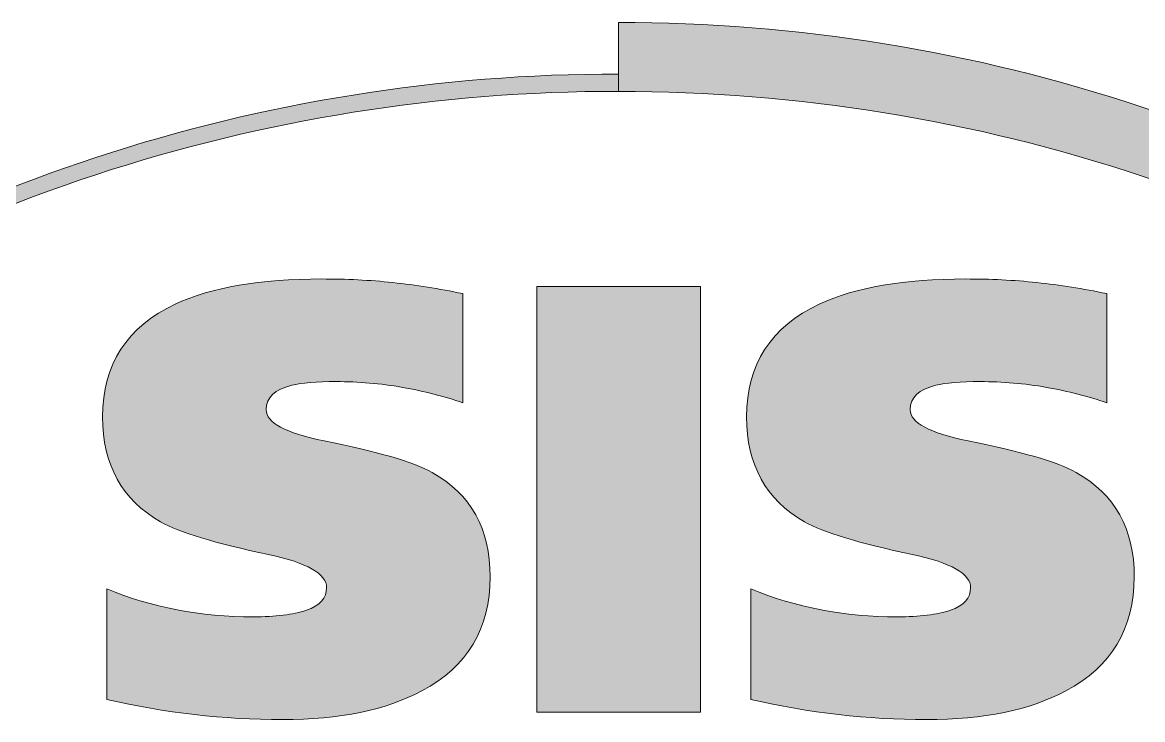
# Paper-space layout 'A3' of a CAD drawing. Header units: millimetres. Extents: x 0 to 471, y -2 to 297.
# Drawn here: x 381.94 to 395.74, y 10.73 to 19.32 of the extents above; entities that cross this region are included whole.
import ezdxf
from ezdxf.enums import TextEntityAlignment as Align

# ---------------------------------------------------------------- set-up
doc = ezdxf.new("R2010")
doc.units = ezdxf.units.MM
doc.layers.add('0-рамка', color=7, linetype='Continuous')
doc.layers.add('VPORTS', color=254, linetype='Continuous', plot=False)
doc.styles.add('ASU', font='arial.ttf', dxfattribs={"height": 2.5})

# ---------------------------------------------------------------- blocks, each defined once
blk = doc.blocks.new('Логотип SIS inc')
at = {"lineweight": 0, "true_color": 0xdc3937}
blk.add_hatch(color=22, dxfattribs=at).paths.add_polyline_path([(-24.919, 14.32), (-24.919, 13.47, -0.162864), (-12.682, 9.391), (-12.682, 10.241, 0.162865)])
at = {"lineweight": 0, "true_color": 0x139ea1}
blk.add_hatch(color=134, dxfattribs=at).paths.add_polyline_path([(-37.147, 9.663), (-37.147, 9.45, -0.160757), (-24.919, 13.47), (-24.919, 13.683, 0.160758)])
h = blk.add_hatch(color=134, dxfattribs=at)
edge = h.paths.add_edge_path()
edge.add_spline(control_points=[(-26.499, 7.489), (-26.499, 8.081), (-26.737, 8.509), (-27.213, 8.775)], knot_values=[0, 0, 0, 0, 1, 1, 1, 1], degree=3, periodic=0)
edge.add_spline(control_points=[(-27.213, 8.775), (-27.449, 8.905), (-27.892, 9.035), (-28.544, 9.165)], knot_values=[0, 0, 0, 0, 1, 1, 1, 1], degree=3, periodic=0)
edge.add_spline(control_points=[(-28.544, 9.165), (-29.021, 9.261), (-29.259, 9.388), (-29.259, 9.549)], knot_values=[0, 0, 0, 0, 1, 1, 1, 1], degree=3, periodic=0)
edge.add_spline(control_points=[(-29.259, 9.549), (-29.259, 9.699), (-29.153, 9.799), (-28.943, 9.849)], knot_values=[0, 0, 0, 0, 1, 1, 1, 1], degree=3, periodic=0)
edge.add_spline(control_points=[(-28.943, 9.849), (-28.823, 9.88), (-28.639, 9.895), (-28.393, 9.895)], knot_values=[0, 0, 0, 0, 1, 1, 1, 1], degree=3, periodic=0)
edge.add_spline(control_points=[(-28.393, 9.895), (-28.123, 9.895), (-27.852, 9.871), (-27.581, 9.824)], knot_values=[0, 0, 0, 0, 1, 1, 1, 1], degree=3, periodic=0)
edge.add_spline(control_points=[(-27.581, 9.824), (-27.311, 9.776), (-27.062, 9.714), (-26.837, 9.634)], knot_values=[0, 0, 0, 0, 1, 1, 1, 1], degree=3, periodic=0)
edge.add_line((-26.837, 9.634), (-26.837, 10.979))
edge.add_spline(control_points=[(-26.837, 10.979), (-27.128, 11.04), (-27.415, 11.085), (-27.698, 11.115)], knot_values=[0, 0, 0, 0, 1, 1, 1, 1], degree=3, periodic=0)
edge.add_spline(control_points=[(-27.698, 11.115), (-27.981, 11.145), (-28.273, 11.159), (-28.574, 11.159)], knot_values=[0, 0, 0, 0, 1, 1, 1, 1], degree=3, periodic=0)
edge.add_spline(control_points=[(-28.574, 11.159), (-29.331, 11.159), (-29.931, 11.057), (-30.372, 10.852)], knot_values=[0, 0, 0, 0, 1, 1, 1, 1], degree=3, periodic=0)
edge.add_spline(control_points=[(-30.372, 10.852), (-30.973, 10.571), (-31.274, 10.107), (-31.274, 9.461)], knot_values=[0, 0, 0, 0, 1, 1, 1, 1], degree=3, periodic=0)
edge.add_spline(control_points=[(-31.274, 9.461), (-31.274, 8.87), (-31.036, 8.439), (-30.559, 8.168)], knot_values=[0, 0, 0, 0, 1, 1, 1, 1], degree=3, periodic=0)
edge.add_spline(control_points=[(-30.559, 8.168), (-30.329, 8.038), (-29.885, 7.903), (-29.228, 7.763)], knot_values=[0, 0, 0, 0, 1, 1, 1, 1], degree=3, periodic=0)
edge.add_spline(control_points=[(-29.228, 7.763), (-28.752, 7.662), (-28.514, 7.527), (-28.514, 7.356)], knot_values=[0, 0, 0, 0, 1, 1, 1, 1], degree=3, periodic=0)
edge.add_spline(control_points=[(-28.514, 7.356), (-28.514, 7.226), (-28.597, 7.133), (-28.762, 7.078)], knot_values=[0, 0, 0, 0, 1, 1, 1, 1], degree=3, periodic=0)
edge.add_spline(control_points=[(-28.762, 7.078), (-28.928, 7.023), (-29.146, 6.996), (-29.416, 6.996)], knot_values=[0, 0, 0, 0, 1, 1, 1, 1], degree=3, periodic=0)
edge.add_spline(control_points=[(-29.416, 6.996), (-30.068, 6.996), (-30.67, 7.111), (-31.221, 7.342)], knot_values=[0, 0, 0, 0, 1, 1, 1, 1], degree=3, periodic=0)
edge.add_line((-31.221, 7.342), (-31.221, 5.979))
edge.add_spline(control_points=[(-31.221, 5.979), (-30.504, 5.813), (-29.782, 5.73), (-29.056, 5.73)], knot_values=[0, 0, 0, 0, 1, 1, 1, 1], degree=3, periodic=0)
edge.add_spline(control_points=[(-29.056, 5.73), (-28.354, 5.73), (-27.782, 5.848), (-27.341, 6.084)], knot_values=[0, 0, 0, 0, 1, 1, 1, 1], degree=3, periodic=0)
edge.add_spline(control_points=[(-27.341, 6.084), (-26.78, 6.385), (-26.499, 6.853), (-26.499, 7.489)], knot_values=[0, 0, 0, 0, 1, 1, 1, 1], degree=3, periodic=0)
h.paths.add_polyline_path([(-25.925, 5.823), (-23.909, 5.823), (-23.909, 11.067), (-25.925, 11.067)])
edge = h.paths.add_edge_path()
edge.add_spline(control_points=[(-21.325, 9.549), (-21.325, 9.699), (-21.22, 9.799), (-21.009, 9.849)], knot_values=[0, 0, 0, 0, 1, 1, 1, 1], degree=3, periodic=0)
edge.add_spline(control_points=[(-21.009, 9.849), (-20.888, 9.88), (-20.705, 9.895), (-20.46, 9.895)], knot_values=[0, 0, 0, 0, 1, 1, 1, 1], degree=3, periodic=0)
edge.add_spline(control_points=[(-20.46, 9.895), (-20.189, 9.895), (-19.918, 9.871), (-19.647, 9.824)], knot_values=[0, 0, 0, 0, 1, 1, 1, 1], degree=3, periodic=0)
edge.add_spline(control_points=[(-19.647, 9.824), (-19.377, 9.776), (-19.129, 9.714), (-18.903, 9.634)], knot_values=[0, 0, 0, 0, 1, 1, 1, 1], degree=3, periodic=0)
edge.add_line((-18.903, 9.634), (-18.903, 10.979))
edge.add_spline(control_points=[(-18.903, 10.979), (-19.194, 11.04), (-19.481, 11.085), (-19.764, 11.115)], knot_values=[0, 0, 0, 0, 1, 1, 1, 1], degree=3, periodic=0)
edge.add_spline(control_points=[(-19.764, 11.115), (-20.048, 11.145), (-20.339, 11.159), (-20.64, 11.159)], knot_values=[0, 0, 0, 0, 1, 1, 1, 1], degree=3, periodic=0)
edge.add_spline(control_points=[(-20.64, 11.159), (-21.397, 11.159), (-21.996, 11.057), (-22.438, 10.852)], knot_values=[0, 0, 0, 0, 1, 1, 1, 1], degree=3, periodic=0)
edge.add_spline(control_points=[(-22.438, 10.852), (-23.039, 10.571), (-23.34, 10.107), (-23.34, 9.461)], knot_values=[0, 0, 0, 0, 1, 1, 1, 1], degree=3, periodic=0)
edge.add_spline(control_points=[(-23.34, 9.461), (-23.34, 8.87), (-23.102, 8.439), (-22.626, 8.168)], knot_values=[0, 0, 0, 0, 1, 1, 1, 1], degree=3, periodic=0)
edge.add_spline(control_points=[(-22.626, 8.168), (-22.395, 8.038), (-21.951, 7.903), (-21.294, 7.763)], knot_values=[0, 0, 0, 0, 1, 1, 1, 1], degree=3, periodic=0)
edge.add_spline(control_points=[(-21.294, 7.763), (-20.818, 7.662), (-20.58, 7.527), (-20.58, 7.356)], knot_values=[0, 0, 0, 0, 1, 1, 1, 1], degree=3, periodic=0)
edge.add_spline(control_points=[(-20.58, 7.356), (-20.58, 7.226), (-20.663, 7.133), (-20.828, 7.078)], knot_values=[0, 0, 0, 0, 1, 1, 1, 1], degree=3, periodic=0)
edge.add_spline(control_points=[(-20.828, 7.078), (-20.994, 7.023), (-21.212, 6.996), (-21.483, 6.996)], knot_values=[0, 0, 0, 0, 1, 1, 1, 1], degree=3, periodic=0)
edge.add_spline(control_points=[(-21.483, 6.996), (-22.134, 6.996), (-22.736, 7.111), (-23.287, 7.342)], knot_values=[0, 0, 0, 0, 1, 1, 1, 1], degree=3, periodic=0)
edge.add_line((-23.287, 7.342), (-23.287, 5.979))
edge.add_spline(control_points=[(-23.287, 5.979), (-22.57, 5.813), (-21.849, 5.73), (-21.121, 5.73)], knot_values=[0, 0, 0, 0, 1, 1, 1, 1], degree=3, periodic=0)
edge.add_spline(control_points=[(-21.121, 5.73), (-20.419, 5.73), (-19.848, 5.848), (-19.407, 6.084)], knot_values=[0, 0, 0, 0, 1, 1, 1, 1], degree=3, periodic=0)
edge.add_spline(control_points=[(-19.407, 6.084), (-18.845, 6.385), (-18.564, 6.853), (-18.564, 7.489)], knot_values=[0, 0, 0, 0, 1, 1, 1, 1], degree=3, periodic=0)
edge.add_spline(control_points=[(-18.564, 7.489), (-18.564, 8.081), (-18.803, 8.509), (-19.279, 8.775)], knot_values=[0, 0, 0, 0, 1, 1, 1, 1], degree=3, periodic=0)
edge.add_spline(control_points=[(-19.279, 8.775), (-19.515, 8.905), (-19.958, 9.035), (-20.61, 9.165)], knot_values=[0, 0, 0, 0, 1, 1, 1, 1], degree=3, periodic=0)
edge.add_spline(control_points=[(-20.61, 9.165), (-21.086, 9.261), (-21.325, 9.388), (-21.325, 9.549)], knot_values=[0, 0, 0, 0, 1, 1, 1, 1], degree=3, periodic=0)
at = {"color": 22, "lineweight": 0, "true_color": 0xdc3937}
blk.add_line((-24.919, 14.32), (-24.919, 13.47), dxfattribs=at)
at = {"color": 134, "lineweight": 0, "true_color": 0x139ea1}
for p, q in [((-23.909, 11.067), (-25.925, 11.067)), ((-25.925, 11.067), (-25.925, 5.823)), ((-23.909, 5.823), (-23.909, 11.067)), ((-26.837, 10.979), (-26.837, 9.634)), ((-18.903, 10.979), (-18.903, 9.634)), ((-31.221, 5.979), (-31.221, 7.342)), ((-23.287, 5.979), (-23.287, 7.342)), ((-25.925, 5.823), (-23.909, 5.823))]:
    blk.add_line(p, q, dxfattribs=at)
at = {"color": 22, "lineweight": 0, "true_color": 0xdc3937}
for centre, start, end in [((-24.896, -6.005), 53.0631, 90.0641), ((-24.896, -6.855), 53.0632, 90.0643)]:
    blk.add_arc(centre, 20.325, start, end, dxfattribs=at)
at = {"color": 134, "lineweight": 0, "true_color": 0x139ea1}
for centre, end in [((-24.942, -6.852), 126.4654), ((-24.942, -7.065), 126.4653)]:
    blk.add_arc(centre, 20.536, 89.935, end, dxfattribs=at)
for points in [[(-30.372, 10.852), (-29.931, 11.057), (-29.331, 11.159), (-28.574, 11.159)], [(-28.574, 11.159), (-28.273, 11.159), (-27.981, 11.145), (-27.698, 11.115)], [(-27.698, 11.115), (-27.415, 11.085), (-27.128, 11.04), (-26.837, 10.979)], [(-22.438, 10.852), (-21.996, 11.057), (-21.397, 11.159), (-20.64, 11.159)], [(-20.64, 11.159), (-20.339, 11.159), (-20.048, 11.145), (-19.764, 11.115)], [(-19.764, 11.115), (-19.481, 11.085), (-19.194, 11.04), (-18.903, 10.979)], [(-31.274, 9.461), (-31.274, 10.107), (-30.973, 10.571), (-30.372, 10.852)], [(-23.34, 9.461), (-23.34, 10.107), (-23.039, 10.571), (-22.438, 10.852)], [(-28.943, 9.849), (-29.153, 9.799), (-29.259, 9.699), (-29.259, 9.549)], [(-28.393, 9.895), (-28.639, 9.895), (-28.823, 9.88), (-28.943, 9.849)], [(-27.581, 9.824), (-27.852, 9.871), (-28.123, 9.895), (-28.393, 9.895)], [(-26.837, 9.634), (-27.062, 9.714), (-27.311, 9.776), (-27.581, 9.824)], [(-21.009, 9.849), (-21.22, 9.799), (-21.325, 9.699), (-21.325, 9.549)], [(-20.46, 9.895), (-20.705, 9.895), (-20.888, 9.88), (-21.009, 9.849)], [(-19.647, 9.824), (-19.918, 9.871), (-20.189, 9.895), (-20.46, 9.895)], [(-18.903, 9.634), (-19.129, 9.714), (-19.377, 9.776), (-19.647, 9.824)], [(-29.259, 9.549), (-29.259, 9.388), (-29.021, 9.261), (-28.544, 9.165)], [(-21.325, 9.549), (-21.325, 9.388), (-21.086, 9.261), (-20.61, 9.165)], [(-30.559, 8.168), (-31.036, 8.439), (-31.274, 8.87), (-31.274, 9.461)], [(-22.626, 8.168), (-23.102, 8.439), (-23.34, 8.87), (-23.34, 9.461)], [(-28.544, 9.165), (-27.892, 9.035), (-27.449, 8.905), (-27.213, 8.775)], [(-20.61, 9.165), (-19.958, 9.035), (-19.515, 8.905), (-19.279, 8.775)], [(-27.213, 8.775), (-26.737, 8.509), (-26.499, 8.081), (-26.499, 7.489)], [(-19.279, 8.775), (-18.803, 8.509), (-18.564, 8.081), (-18.564, 7.489)], [(-29.228, 7.763), (-29.885, 7.903), (-30.329, 8.038), (-30.559, 8.168)], [(-21.294, 7.763), (-21.951, 7.903), (-22.395, 8.038), (-22.626, 8.168)], [(-28.514, 7.356), (-28.514, 7.527), (-28.752, 7.662), (-29.228, 7.763)], [(-20.58, 7.356), (-20.58, 7.527), (-20.818, 7.662), (-21.294, 7.763)], [(-26.499, 7.489), (-26.499, 6.853), (-26.78, 6.385), (-27.341, 6.084)], [(-18.564, 7.489), (-18.564, 6.853), (-18.845, 6.385), (-19.407, 6.084)], [(-31.221, 7.342), (-30.67, 7.111), (-30.068, 6.996), (-29.416, 6.996)], [(-28.762, 7.078), (-28.597, 7.133), (-28.514, 7.226), (-28.514, 7.356)], [(-23.287, 7.342), (-22.736, 7.111), (-22.134, 6.996), (-21.483, 6.996)], [(-20.828, 7.078), (-20.663, 7.133), (-20.58, 7.226), (-20.58, 7.356)], [(-29.416, 6.996), (-29.146, 6.996), (-28.928, 7.023), (-28.762, 7.078)], [(-21.483, 6.996), (-21.212, 6.996), (-20.994, 7.023), (-20.828, 7.078)], [(-27.341, 6.084), (-27.782, 5.848), (-28.354, 5.73), (-29.056, 5.73)], [(-19.407, 6.084), (-19.848, 5.848), (-20.419, 5.73), (-21.121, 5.73)], [(-29.056, 5.73), (-29.782, 5.73), (-30.504, 5.813), (-31.221, 5.979)], [(-21.121, 5.73), (-21.849, 5.73), (-22.57, 5.813), (-23.287, 5.979)]]:
    blk.add_open_spline(points, degree=3, dxfattribs=at)
blk = doc.blocks.new('*U17')
blk.add_blockref('Логотип SIS inc', (0, 0))
at = {"style": 'ASU', "flags": 8}
for tag, height, p in [('DATE10', 2.5, (-125, 52.5)), ('DATE9', 2.5, (-125, 47.5)), ('DATE8', 2.5, (-125, 42.5)), ('DATE7', 2.5, (-125, 37.5)), ('DATE1', 2.5, (-125, 27.5)), ('DATE2', 2.5, (-125, 22.5)), ('NOST1', 5, (-27.5, 20)), ('DATE3', 2.5, (-125, 17.5)), ('DATE4', 2.5, (-125, 12.5)), ('DATE5', 2.5, (-125, 7.5)), ('DATE6', 2.5, (-125, 2.5))]:
    blk.add_attdef(tag, text='', height=height, dxfattribs=at).set_placement(p, align=Align.MIDDLE_CENTER)
blk.add_attdef('PROJNUM1_001', (-105.115, 48.046), '', height=5, dxfattribs=at)
at = {"style": 'ASU'}
blk.add_attdef('NAME_ZDANIE1_001', (-227.323, 21.405), '', height=3, dxfattribs=at)
at = {"color": 0, "linetype": 'Continuous', "lineweight": 25, "style": 'ASU', "flags": 4}
blk.add_attdef('FORMAT2', (-50, -3.75), '', height=2.5, dxfattribs=at)
at = {"layer": '0-рамка', "color": 0, "linetype": 'Continuous', "lineweight": 25, "style": 'ASU', "flags": 8}
for tag, p in [('REV4', (-180, 52.5)), ('KU4', (-170, 52.5)), ('SH_REV4', (-160, 52.5)), ('REV_NO4', (-150, 52.5)), ('REV3', (-180, 47.5)), ('KU3', (-170, 47.5)), ('SH_REV3', (-160, 47.5)), ('REV_NO3', (-150, 47.5)), ('REV2', (-180, 42.5)), ('KU2', (-170, 42.5)), ('SH_REV2', (-160, 42.5)), ('REV_NO2', (-150, 42.5)), ('SH_REV1', (-160, 37.5)), ('REV_NO1', (-150, 37.5)), ('REV1', (-180, 37.5)), ('KU1', (-170, 37.5))]:
    blk.add_attdef(tag, text='', height=2.5, dxfattribs=at).set_placement(p, align=Align.MIDDLE_CENTER)
for tag, p in [('DRAWN', (-183.741, 26.25)), ('CHKD', (-184, 21.25)), ('NAME2', (-164, 21.25)), ('TECH_CHKD', (-184, 16.25)), ('NAME3', (-164, 16.25)), ('LED', (-184, 11.25)), ('NAME4', (-164, 11.25)), ('VIEW_001', (-97.484, 6.617)), ('STD_CONTROL', (-184, 6.25)), ('NAME5', (-164, 6.25)), ('_GIP', (-184, 1.25)), ('NAME6', (-164, 1.25))]:
    blk.add_attdef(tag, p, '', height=2.5, dxfattribs=at)
at = {"layer": '0-рамка', "color": 0, "linetype": 'Continuous', "lineweight": 25, "style": 'ASU', "width": 0.8, "flags": 8}
blk.add_attdef('NAME1', (-164, 26.25), '', height=2.5, dxfattribs=at)
at = {"layer": '0-рамка', "color": 0, "linetype": 'Continuous', "lineweight": 50, "style": 'ASU', "flags": 8}
for tag, p in [('PHASE', (-42.5, 17.5)), ('SHTS', (-10, 17.5))]:
    blk.add_attdef(tag, text='', height=5, dxfattribs=at).set_placement(p, align=Align.CENTER)
at = {"layer": 'VPORTS', "color": 0, "linetype": 'Continuous', "lineweight": 25, "transparency": 33554483, "style": 'ASU', "width": 0.5, "flags": 8}
blk.add_attdef('FORMAT1', text='', height=2.5, dxfattribs=at).set_placement((-67.756, -3.75), align=Align.RIGHT)

psp = doc.layouts.new('A3')

# ---------------------------------------------------------------- block references
at = {"color": 0, "linetype": 'Continuous', "lineweight": 25}
psp.add_blockref('*U17', (414.206, 5), dxfattribs=at)

doc.saveas('drawing.dxf')
